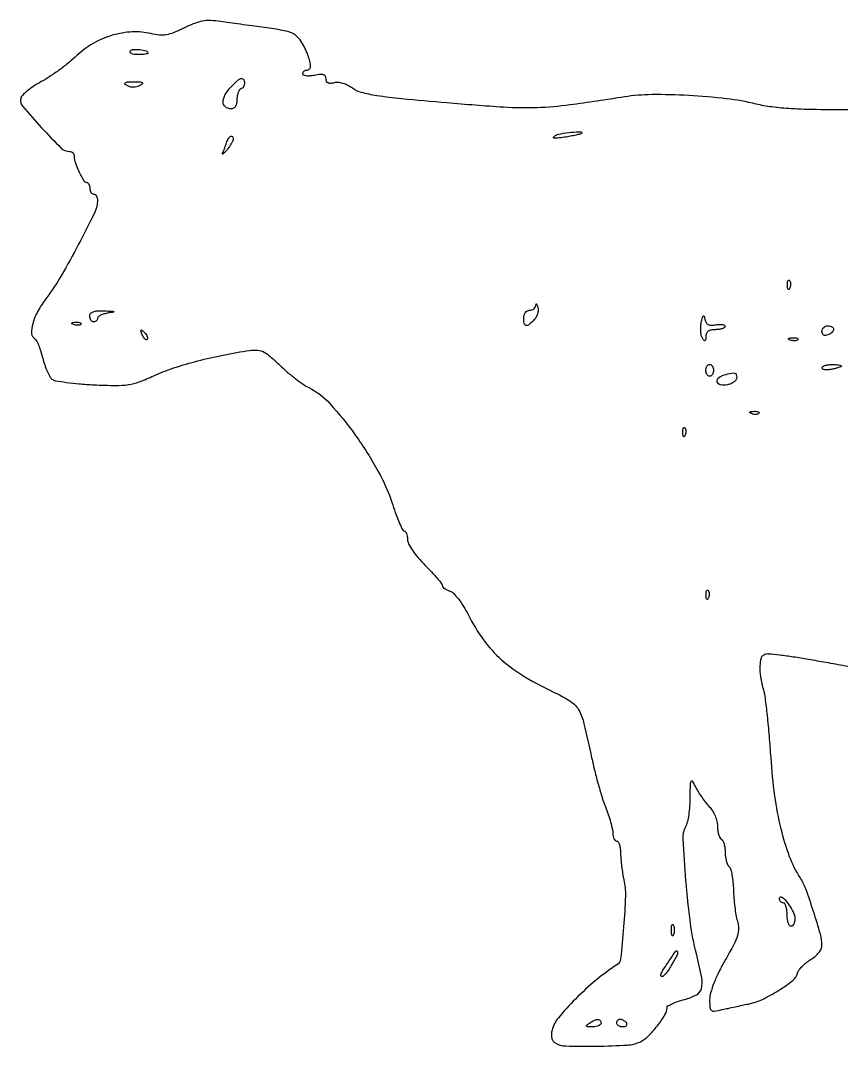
# Model space of a CAD drawing. Extents: x 0 to 430, y 0 to 269.
# Drawn here: x 0.1 to 212, y 3 to 267.8 of the extents above; entities that cross this region are included whole.
import ezdxf

# ---------------------------------------------------------------- set-up
doc = ezdxf.new("R2010")
doc.units = 0

msp = doc.modelspace()

# ---------------------------------------------------------------- linework, layer by layer
msp.add_lwpolyline([(214.580138, 244.770371, -0.004653), (205.579782, 244.792731, -0.011883), (199.061934, 245.024576, -0.016192), (194.066182, 245.48399, -0.028715), (190, 246.23021, 0.030428), (182.328031, 247.611035, 0.015685), (172.604515, 248.448081, 0.015574), (163.041327, 248.671516, 0.037659), (156, 248.085245, -0.005882), (141.905339, 246.004206, -0.025168), (133.440147, 245.2872, -0.024565), (124.85239, 245.415554, -0.005422), (110.161076, 246.518125, -0.002765), (98.478796, 247.587481, -0.014589), (92.095816, 248.395943, -0.02574), (88.139488, 249.22529, -0.092761), (85.821367, 250.325393, 0.04123), (84.606676, 251.062915, 0.044017), (83.313205, 251.572479, 0.048032), (82.084822, 251.810395, 0.088002), (81.071367, 251.728914, -0.044051), (80.133366, 251.570088, -0.132116), (79.499724, 251.687371, -0.182834), (79.131651, 252.072014, -0.100768), (79, 252.71862, 0.124541), (78.82502, 253.410223, 0.195993), (78.358197, 253.794024, 0.102403), (77.489112, 253.87853, 0.022562), (76, 253.65, -0.028511), (74.829405, 253.484574, -0.051981), (73.865385, 253.504327, -0.076205), (73.216192, 253.688528, -0.293575), (73, 254.025, -0.101656), (73.076434, 254.397061, -0.098523), (73.29375, 254.713594, -0.097307), (73.618323, 254.925659, -0.096481), (74, 255, 0.446357), (74.987, 256.100332, 0.070232), (74.177774, 259.286553, 0.054515), (72.272931, 262.791033, 0.13681), (70.052918, 264.631024, 0.049717), (69.110487, 264.944158, 0.007811), (67.19367, 265.34433, 0.008613), (64.911019, 265.743135, 0.007423), (62.5, 266.085102, -0.00144), (59.860944, 266.427254, -0.001006), (56.886708, 266.827665, -0.001014), (54.036928, 267.223052, -0.002109), (51.816452, 267.545279, 0.027109), (49.190864, 267.793142, 0.053785), (47.107315, 267.652188, 0.050199), (45.011145, 267.060014, 0.020816), (42.316452, 265.86546, -0.017897), (39.628391, 264.655031, -0.054638), (37.707242, 264.106454, -0.066462), (35.929186, 264.041974, -0.036899), (33.786822, 264.410268, 0.074523), (28.987323, 264.86875, 0.058219), (23.820491, 263.982675, 0.05683), (18.869796, 261.89139, 0.063102), (14.706479, 258.796403, -0.020476), (12.733761, 257.05095, -0.012392), (10.266903, 255.141848, -0.012406), (7.719337, 253.364986, -0.021262), (5.5, 252.029519, 0.021127), (3.561824, 250.863952, 0.026382), (1.873214, 249.616063, 0.026255), (0.600831, 248.450346, 0.146874), (0.174772, 247.641777, 0.228037), (0.699189, 245.630928, 0.010298), (5.560279, 240.134258, 0.011019), (10.627072, 234.874813, 0.198034), (12.7492, 234, -0.103103), (13.226482, 233.900524, -0.098812), (13.632577, 233.617938, -0.096937), (13.904696, 233.195814, -0.095117), (14, 232.699365, 0.08668), (14.291272, 231.031837, 0.026575), (15.288226, 228.667192, 0.020084), (16.473759, 226.456765, 0.262796), (17.25, 226.007802, -0.189974), (17.536456, 225.891432, -0.087188), (17.779688, 225.561667, -0.06754), (17.944717, 225.074628, -0.047993), (18, 224.5, 0.064853), (18.074694, 223.926543, 0.082425), (18.29375, 223.440625, 0.098894), (18.618646, 223.115568, 0.148195), (19, 223, -0.17065), (19.381392, 222.865926, -0.094362), (19.705726, 222.485938, -0.074845), (19.924775, 221.919437, -0.055199), (19.998215, 221.25, -0.114264), (19.309515, 218.289451, -0.006851), (15.137826, 210.072888, -0.011159), (10.622509, 201.920806, -0.028499), (6.893956, 196.292907, 0.033372), (4.60182, 192.758876, 0.05863), (3.274231, 189.543233, 0.084176), (3.005824, 187.031475, 0.243584), (3.877005, 185.576015, -0.142537), (4.278602, 185.130908, -0.017094), (4.820167, 183.907379, -0.019248), (5.370034, 182.372614, -0.014716), (5.856229, 180.656685, 0.019786), (6.371543, 178.905856, 0.022043), (7.007962, 177.264482, 0.022048), (7.668332, 175.92507, 0.097936), (8.229225, 175.255621, 0.126408), (9.162494, 174.831357, 0.009642), (11.917335, 174.398339, 0.012768), (15.268554, 174.02451, 0.009371), (19, 173.774824, 0.008401), (24.718938, 173.595924, 0.040547), (27.962445, 173.812194, 0.051702), (30.755229, 174.528109, 0.019295), (34.5, 176.079855, -0.026594), (39.221607, 177.956149, -0.015558), (45.048233, 179.720063, -0.014389), (51.588819, 181.27963, -0.012621), (58.5, 182.537666, -0.03588), (60.939627, 182.740836, -0.10565), (62.581369, 182.409472, -0.075649), (64.241726, 181.366912, -0.012649), (67.035843, 178.830966, 0.013785), (68.989873, 177.06556, 0.012346), (71.110003, 175.342418, 0.012485), (73.090397, 173.889946, 0.037345), (74.535843, 173.03684, -0.09437), (80.001957, 168.909767, -0.028701), (86.543145, 160.796242, -0.02934), (92.467216, 151.398737, -0.04775), (96.20951, 142.75, 0.010085), (97.104709, 140.162779, 0.015844), (97.988001, 137.982813, 0.009952), (98.796886, 136.249172, 0.286022), (99.196833, 136, -0.235933), (99.504707, 135.846162, -0.071037), (99.76407, 135.373849, -0.054296), (99.941376, 134.684801, -0.035858), (100, 133.868421, 0.122808), (100.277727, 132.754737, 0.02686), (101.305556, 131.049708, 0.026116), (102.756742, 129.134491, 0.021193), (104.5, 127.236842, -0.008292), (106.224175, 125.45451, -0.012096), (107.678125, 123.823414, -0.00765), (108.828755, 122.425157, -0.169921), (109, 121.935809, 0.184515), (109.133981, 121.585107, 0.052943), (109.572844, 121.188265, 0.045574), (110.203622, 120.811627, 0.034981), (110.950107, 120.515835, -0.125473), (111.876474, 119.938948, -0.026096), (113.138727, 118.476334, -0.025876), (114.461717, 116.575658, -0.02191), (115.662281, 114.442001, 0.039913), (119.647484, 107.919974, 0.054155), (124.279755, 102.810823, 0.048049), (130.332621, 98.396797, 0.023888), (138.734839, 93.95506, -0.041406), (142.339845, 91.884771, -0.119363), (144.246741, 89.750255, -0.064406), (145.56764, 86.271621, -0.006315), (147.544224, 77.5, 0.009071), (148.331529, 74.093768, 0.007376), (149.294708, 70.473669, 0.007464), (150.281265, 67.164252, 0.019212), (151.120529, 64.814619, -0.013621), (151.839973, 62.869366, -0.013862), (152.447905, 60.899086, -0.013754), (152.8809, 59.160291, -0.054191), (153, 58.064619, 0.046469), (153.0736, 57.274393, 0.066425), (153.29375, 56.606482, 0.086526), (153.618005, 56.155795, 0.196082), (154, 56, -0.265584), (154.386638, 55.779046, -0.056872), (154.713258, 55.045313, -0.045365), (154.942059, 53.995166, -0.029137), (155.023857, 52.75, 0.018588), (155.090514, 51.253461, 0.010173), (155.277558, 49.426562, 0.010126), (155.543249, 47.576354, 0.015888), (155.854022, 46, -0.065493), (156.255183, 41.817603, -0.011285), (155.79458, 33.849914, -0.005845), (155.030225, 25.565491, -0.228426), (154.086156, 24.035443, 0.031165), (148.725538, 20.117727, 0.023745), (143.359062, 15.208675, 0.02177), (138.956941, 10.376605, 0.112834), (137.329991, 7.178654, 0.047865), (137.168986, 6.115126, 0.072639), (137.253303, 5.185307, 0.086372), (137.575981, 4.438345, 0.106943), (138.114653, 3.907979, 0.135811), (140.814487, 3.088824, 0.009486), (148.811961, 3.043727, 0.011283), (156.72056, 3.327746, 0.095911), (160.14778, 4.20176, 0.086638), (162.155286, 5.61617, 0.030237), (164.504033, 8.274139, 0.028184), (166.474996, 11.112813, 0.138514), (167, 12.971578, -0.258587), (167.25108, 13.424599, -0.029017), (168.321875, 14.010416, -0.029396), (169.775847, 14.597583, -0.019592), (171.5, 15.104317, 0.060698), (174.579167, 16.291254, 0.209311), (175.876179, 17.931856, 0.113323), (175.960996, 20.701313, 0.012867), (174.5796, 26.855655, -0.028797), (173.040168, 34.905626, -0.012399), (171.877095, 45.777219, -0.007257), (171.153749, 56.514576, -0.136882), (171.881197, 59.778014, 0.066397), (172.313679, 60.931203, 0.018867), (172.673161, 62.815931, 0.01865), (172.921526, 64.995811, 0.01875), (173.006161, 67.184259, -0.002387), (173.027345, 70.75482, -0.121928), (173.200613, 71.42399, -0.583269), (173.515269, 71.429881, -0.013152), (174.421286, 69.799288, 0.021171), (175.11139, 68.602876, 0.012547), (176.0288, 67.234542, 0.012545), (177.014405, 65.912991, 0.021036), (177.915126, 64.860727, -0.051987), (178.713382, 63.802226, -0.036646), (179.387568, 62.471722, -0.037108), (179.848692, 61.087488, -0.061924), (180, 59.870456, 0.033493), (180.073695, 58.771535, 0.038644), (180.29375, 57.74501, 0.042244), (180.614834, 56.924155, 0.140902), (181, 56.5, -0.140547), (181.385141, 56.076466, -0.042361), (181.70625, 55.25835, -0.038741), (181.926299, 54.235524, -0.033629), (182, 53.140983, 0.033226), (182.074753, 52.0173, 0.032714), (182.297721, 50.907443, 0.034525), (182.623546, 49.964464, 0.096218), (183.013519, 49.386481, -0.12855), (183.413928, 48.702623, -0.021895), (183.761278, 47.220592, -0.02264), (184.019887, 45.400785, -0.018465), (184.135843, 43.436481, 0.014489), (184.243968, 41.318768, 0.011451), (184.479576, 39.036943, 0.011617), (184.796262, 36.927612, 0.028032), (185.153207, 35.391409, -0.065936), (185.45418, 33.435381, -0.080375), (185.197061, 31.603077, -0.046705), (184.230518, 29.272691, -0.009122), (182.030883, 25.291346, 0.015634), (180.370623, 22.191586, 0.021585), (179.091417, 19.306177, 0.02407), (178.251086, 16.820485, 0.069581), (178, 15.024937, 0.018297), (178.074658, 12.985393, 0.211278), (178.442543, 12.295032, 0.20668), (179.205701, 12.094355, 0.017452), (181.25, 12.47774, -0.001417), (182.746637, 12.808417, -0.000787), (184.573437, 13.203606, -0.000785), (186.424044, 13.59786, -0.001269), (188, 13.926841, 0.058983), (191.619253, 15.130587, 0.030721), (195.798382, 17.415488, 0.027274), (199.434344, 19.990948, 0.162454), (200.687315, 21.912294, -0.095038), (201.063648, 22.700835, -0.034501), (201.869117, 23.649848, -0.032707), (202.9169, 24.592572, -0.03344), (204.071256, 25.383021, 0.043592), (205.220859, 26.204937, 0.048863), (206.163063, 27.185747, 0.054642), (206.793813, 28.195167, 0.112806), (207, 29.097439, 0.069435), (206.603608, 31.938089, 0.008915), (204.810134, 37.837622, 0.009703), (202.800278, 43.660508, 0.05585), (201.345063, 46.573105, -0.055111), (198.643596, 51.9602, -0.029153), (196.457625, 59.117457, -0.0254), (194.829382, 67.706765, -0.017833), (193.83795, 77.5, 0.004722), (193.417739, 83.116768, 0.005593), (192.9112, 88.415625, 0.004909), (192.390325, 92.873815, 0.035152), (191.967288, 95, -0.02704), (191.237902, 98.37882, -0.047313), (191.055018, 101.233105, -0.06267), (191.381558, 103.312735, -0.238828), (192.25, 104.245325, -0.111871), (193.130652, 104.359845, -0.005482), (196.070312, 104.051632, -0.008661), (199.578086, 103.583224, -0.006125), (203.5, 102.940966, 0.000106), (207.947699, 102.157516, 0.00007), (213.059375, 101.25897, 0.000071), (218.028937, 100.386848, 0.000137)], format="xyb")
for points in [[(33, 259.383369, -0.349346), (32.879937, 259.2325, -0.019434), (32.248289, 259.112615, -0.023105), (31.422036, 259.027624, -0.014076), (30.440983, 259, -0.034022), (29.498384, 259.064213, -0.072514), (28.798181, 259.266173, -0.140077), (28.447967, 259.563512, -0.293546), (28.441979, 259.90612, -0.247083), (29.186995, 260.345402, -0.040643), (30.913115, 260.288511, -0.041024), (32.564817, 259.960239, -0.33489)], [(31.090684, 251.077207, -0.06042), (30.452386, 250.773839, -0.046657), (29.701528, 250.59824, -0.047824), (28.957162, 250.567767, -0.078095), (28.340684, 250.699509, -0.038196), (27.17689, 251.251334, -0.508946), (27.132519, 251.652631, -0.173231), (27.81587, 251.938573, -0.014704), (29.75, 251.984687, -0.013404), (31.047337, 251.942671, -0.134771), (31.555488, 251.770255, -0.458049), (31.587988, 251.493035, -0.066116)], [(57.114142, 250.204714, 0.158235), (56.686771, 249.889418, 0.060357), (56.327279, 249.232531, 0.051964), (56.082328, 248.368794, 0.043153), (56, 247.416667, -0.050027), (55.89889, 246.408644, -0.091472), (55.591581, 245.644523, -0.119696), (55.101651, 245.171613, -0.133145), (54.468615, 245, -0.17443), (52.995654, 245.529983, -0.232028), (52.418689, 246.808078, -0.130952), (52.993713, 248.718482, -0.05544), (54.65538, 250.843858, -0.012416), (56.151561, 252.299429, -0.089352), (56.996354, 252.839222, -0.287911), (57.519229, 252.749299, -0.154824), (57.864142, 252.164139, -0.069079), (57.919807, 251.529353, -0.078936), (57.794039, 250.93349, -0.089894), (57.511633, 250.467523, -0.131977)], [(144.916667, 238.641541, -0.117893), (144.593865, 238.475231, -0.006122), (143.447396, 238.208252, -0.009424), (142.062687, 237.93087, -0.006685), (140.5, 237.669883, -0.00922), (138.72599, 237.431317, -0.062994), (137.845453, 237.440637, -0.485863), (137.713762, 237.665478, -0.158433), (138, 238.013029, -0.099358), (139.498227, 238.593303, -0.02021), (142.33473, 238.967129, -0.025123), (144.761877, 239.065201, -0.691982)], [(55, 237.19113, -0.109055), (54.904802, 236.759855, -0.021351), (54.537591, 236.049658, -0.021736), (54.028465, 235.243619, -0.018641), (53.425843, 234.44113, -0.010768), (52.843928, 233.754331, -0.040593), (52.437459, 233.363957, -0.359351), (52.30456, 233.364741, -0.329319), (52.271651, 233.5, 0.006434), (52.475512, 234.003475, 0.002356), (52.751201, 234.720313, 0.002335), (53.045197, 235.506698, 0.002796), (53.314423, 236.25, -0.043184), (53.822846, 237.363799, -0.137616), (54.397169, 237.935077, -0.396483), (54.81251, 237.830917, -0.143508)], [(198.683114, 198.8125, -0.054073), (198.461564, 198.395823, -0.470617), (198.279315, 198.37858, -0.168741), (198.137993, 198.670344, -0.018894), (198.078947, 199.416667, -0.028489), (198.089945, 200.112848, -0.077125), (198.200665, 200.592839, -0.208169), (198.385309, 200.77538, -0.296942), (198.604167, 200.729167, -0.126455), (198.797407, 200.402231, -0.060344), (198.876576, 199.916927, -0.05415), (198.839148, 199.359369, -0.051402)], [(132.644447, 190.501589, -0.02434), (131.308835, 189.290046, -0.222136), (130.567992, 189.100179, -0.314855), (130.118676, 189.559443, -0.041121), (130, 191, -0.072314), (130.111864, 191.769411, -0.08892), (130.4375, 192.416667, -0.10214), (130.924246, 192.846791, -0.130775), (131.5, 193, 0.080533), (132.081751, 193.094312, 0.084435), (132.59345, 193.367188, 0.090932), (132.957314, 193.772919, 0.114787), (133.116001, 194.25, -0.071362), (133.196503, 194.586201, -0.517175), (133.332176, 194.619217, -0.131864), (133.504337, 194.363587, -0.018707), (133.689019, 193.751589, -0.086911), (133.753325, 192.971827, -0.055024), (133.570696, 192.075683, -0.05327), (133.18488, 191.205708, -0.065479)], [(22.75, 192.283746, 0.031318), (21.696831, 192.056009, 0.045236), (20.807813, 191.71529, 0.054426), (20.18657, 191.321337, 0.228062), (20, 190.933578, -0.106285), (19.923418, 190.577379, -0.099372), (19.70625, 190.274238, -0.096084), (19.381745, 190.071025, -0.092235), (19, 190, -0.148195), (18.618646, 190.115568, -0.098894), (18.29375, 190.440625, -0.082425), (18.074694, 190.926543, -0.064853), (18, 191.5, -0.167002), (18.233275, 192.178939, -0.141763), (18.850028, 192.626026, -0.075466), (19.965439, 192.846271, -0.021062), (21.75, 192.850168, -0.002217), (23.82971, 192.757833, -0.117172), (24.210683, 192.647423, -0.703743), (24.188426, 192.518563, -0.005737)], [(179.592374, 189.262409, -0.032959), (180.515089, 189.376469, -0.055599), (181.29276, 189.334444, -0.079792), (181.821498, 189.156688, -0.278705), (182, 188.861328, -0.249889), (181.823693, 188.530586, -0.064968), (181.265625, 188.253015, -0.050289), (180.457653, 188.062724, -0.032714), (179.5, 188, 0.045902), (178.380085, 187.89697, 0.106495), (177.605598, 187.573469, 0.137431), (177.151676, 187.023244, 0.102326), (176.984687, 186.25, -0.017001), (176.948365, 185.400853, -0.260731), (176.791721, 185.1653, -0.3597), (176.557326, 185.216914, -0.024589), (176.135717, 185.814646, -0.089018), (175.853333, 186.506394, -0.034772), (175.708302, 187.531937, -0.033052), (175.702637, 188.690041, -0.03516), (175.851357, 189.814646, -0.007983), (176.149514, 191.162297, -0.153857), (176.366865, 191.5257, -0.54057), (176.573202, 191.469771, -0.026508), (176.792701, 190.651081, 0.079589), (177.114251, 189.816585, 0.146973), (177.640385, 189.324167, 0.119421), (178.435504, 189.144078, 0.043503)], [(15.729167, 189.395833, -0.126455), (15.402231, 189.202593, -0.060344), (14.916927, 189.123424, -0.05415), (14.359369, 189.160852, -0.051402), (13.8125, 189.316886, -0.054073), (13.395823, 189.538436, -0.470617), (13.37858, 189.720685, -0.168741), (13.670344, 189.862007, -0.018894), (14.416667, 189.921053, -0.028489), (15.112848, 189.910055, -0.077125), (15.592839, 189.799335, -0.208169), (15.77538, 189.614691, -0.296942)], [(210, 188.106989, -0.13875), (209.891374, 187.723081, -0.061199), (209.559375, 187.307216, -0.053891), (209.073796, 186.924763, -0.048303), (208.5, 186.638374, -0.075244), (207.885039, 186.503306, -0.151899), (207.407358, 186.617923, -0.166113), (207.106211, 186.972145, -0.094119), (207, 187.531385, -0.10122), (207.114629, 188.091819, -0.098432), (207.440625, 188.568594, -0.097416), (207.927495, 188.887999, -0.096899), (208.5, 189, -0.057609), (209.073715, 188.933678, -0.076852), (209.559375, 188.737678, -0.095748), (209.884842, 188.447641, -0.164455)], [(32.806872, 185.473539, -0.278911), (32.538684, 185.40751, -0.120343), (32.210949, 185.604915, -0.070189), (31.866277, 186.059266, -0.036269), (31.564293, 186.706872, -0.008399), (31.21821, 187.663782, -0.286372), (31.270328, 187.888819, -0.400052), (31.463552, 187.893514, -0.011214), (32.124088, 187.266667, -0.043285), (32.558688, 186.753423, -0.063152), (32.837219, 186.231185, -0.082976), (32.927901, 185.779789, -0.20742)], [(200.729167, 185.395833, -0.126455), (200.402231, 185.202593, -0.060344), (199.916927, 185.123424, -0.05415), (199.359369, 185.160852, -0.051402), (198.8125, 185.316886, -0.054073), (198.395823, 185.538436, -0.470617), (198.37858, 185.720685, -0.168741), (198.670344, 185.862007, -0.018894), (199.416667, 185.921053, -0.028489), (200.112848, 185.910055, -0.077125), (200.592839, 185.799335, -0.208169), (200.77538, 185.614691, -0.296942)], [(179, 177.5, -0.064853), (178.925306, 176.926543, -0.082425), (178.70625, 176.440625, -0.098894), (178.381354, 176.115568, -0.148195), (178, 176, -0.148195), (177.618646, 176.115568, -0.098894), (177.29375, 176.440625, -0.082425), (177.074694, 176.926543, -0.064853), (177, 177.5, -0.064853), (177.074694, 178.073457, -0.082425), (177.29375, 178.559375, -0.098894), (177.618646, 178.884432, -0.148195), (178, 179, -0.148195), (178.381354, 178.884432, -0.098894), (178.70625, 178.559375, -0.082425), (178.925306, 178.073457, -0.064853)], [(212, 178.616577, -0.300822), (211.885601, 178.443639, -0.017542), (211.265625, 178.2054, -0.021857), (210.4582, 177.966135, -0.013875), (209.5, 177.755249, -0.031701), (208.541823, 177.634359, -0.053628), (207.734375, 177.670744, -0.076393), (207.183445, 177.843992, -0.285831), (207, 178.138672, -0.249889), (207.176307, 178.469414, -0.064968), (207.734375, 178.746985, -0.050289), (208.542347, 178.937276, -0.032714), (209.5, 179, -0.014412), (210.458419, 178.972369, -0.023639), (211.265625, 178.88737, -0.020244), (211.880837, 178.767351, -0.347462)], [(185, 175.616577, -0.159737), (184.814889, 175.051939, -0.074439), (184.265625, 174.49915, -0.062319), (183.456349, 174.040596, -0.050582), (182.5, 173.755249, -0.100269), (180.819841, 173.77371, -0.275268), (179.984088, 174.549317, -0.30231), (180.304349, 175.578529, -0.106996), (181.75, 176.310674, -0.00908), (183.718043, 176.786976, -0.10784), (184.49805, 176.790441, -0.271854), (184.875373, 176.44502, -0.074797)], [(190.729167, 166.395833, -0.126455), (190.402231, 166.202593, -0.060344), (189.916927, 166.123424, -0.05415), (189.359369, 166.160852, -0.051402), (188.8125, 166.316886, -0.054073), (188.395823, 166.538436, -0.470617), (188.37858, 166.720685, -0.168741), (188.670344, 166.862007, -0.018894), (189.416667, 166.921053, -0.028489), (190.112848, 166.910055, -0.077125), (190.592839, 166.799335, -0.208169), (190.77538, 166.614691, -0.296942)], [(171.683114, 160.8125, -0.054073), (171.461564, 160.395823, -0.470617), (171.279315, 160.37858, -0.168741), (171.137993, 160.670344, -0.018894), (171.078947, 161.416667, -0.028489), (171.089945, 162.112848, -0.077125), (171.200665, 162.592839, -0.208169), (171.385309, 162.77538, -0.296942), (171.604167, 162.729167, -0.126455), (171.797407, 162.402231, -0.060344), (171.876576, 161.916927, -0.05415), (171.839148, 161.359369, -0.051402)], [(177.683114, 118.8125, -0.054073), (177.461564, 118.395823, -0.470617), (177.279315, 118.37858, -0.168741), (177.137993, 118.670344, -0.018894), (177.078947, 119.416667, -0.028489), (177.089945, 120.112848, -0.077125), (177.200665, 120.592839, -0.208169), (177.385309, 120.77538, -0.296942), (177.604167, 120.729167, -0.126455), (177.797407, 120.402231, -0.060344), (177.876576, 119.916927, -0.05415), (177.839148, 119.359369, -0.051402)], [(200, 35.889216, -0.05096), (199.926131, 35.16633, -0.070909), (199.70625, 34.554957, -0.090993), (199.38171, 34.143894, -0.182227), (199, 34, -0.254951), (198.615738, 34.209557, -0.06271), (198.29375, 34.88125, -0.048861), (198.072766, 35.850749, -0.031626), (198, 37, 0.031626), (197.927234, 38.149251, 0.048861), (197.70625, 39.11875, 0.06271), (197.384262, 39.790443, 0.254951), (197, 40, -0.125355), (196.621266, 40.096468, -0.10379), (196.303523, 40.367188, -0.092845), (196.096028, 40.77251, -0.07881), (196.033269, 41.25, -0.614773), (196.637825, 41.535918, -0.068381), (198.036688, 40.103622, -0.037528), (199.549983, 37.700672, -0.122355)], [(168.662281, 31.75, -0.174857), (168.474999, 31.540618, -0.447206), (168.306058, 31.601562, -0.078554), (168.189089, 32.10856, -0.017491), (168.157895, 33, -0.017491), (168.189089, 33.89144, -0.078554), (168.306058, 34.398438, -0.447206), (168.474999, 34.459382, -0.174857), (168.662281, 34.25, -0.057986), (168.818615, 33.679992, -0.037979), (168.87034, 33, -0.037979), (168.818615, 32.320008, -0.057986)], [(168.281223, 24.141766, -0.017902), (167.540664, 22.94277, -0.024904), (166.788325, 21.929967, -0.023104), (166.109338, 21.178681, -0.197977), (165.70031, 21.006323, -0.356846), (165.407896, 21.241636, -0.165396), (165.470409, 21.759362, -0.032122), (166.112552, 22.901431, -0.002736), (167.962145, 25.712833, -0.017581), (169.312334, 27.594005, -0.642215), (169.704681, 27.502695, -0.169083), (169.575259, 26.547172, -0.011968)], [(150, 9, -0.210568), (149.832025, 8.618823, -0.082215), (149.339063, 8.298248, -0.062416), (148.611405, 8.082804, -0.042523), (147.75, 8.015313, -0.011293), (146.555791, 8.050422, -0.220444), (146.237851, 8.218347, -0.409657), (146.271114, 8.479509, -0.023197), (147, 9, -0.031558), (148.301377, 9.729028, -0.112355), (149.227035, 9.939692, -0.234725), (149.775753, 9.667076, -0.163584)], [(156.5, 9, -0.139169), (156.607943, 8.620352, -0.191142), (156.478525, 8.29375, -0.138808), (156.110654, 8.073267, -0.066118), (155.559017, 8, -0.062283), (154.962904, 8.074545, -0.080552), (154.457961, 8.29375, -0.097988), (154.120018, 8.618621, -0.153634), (154, 9, -0.092995), (154.071618, 9.381732, -0.096318), (154.276414, 9.70625, -0.099231), (154.581949, 9.923444, -0.105429), (154.940983, 10, -0.089642), (155.346558, 9.926698, -0.053229), (155.7871, 9.70625, -0.051032), (156.193797, 9.382515, -0.06081)]]:
    msp.add_lwpolyline(points, format="xyb", close=True)

doc.saveas('drawing.dxf')
